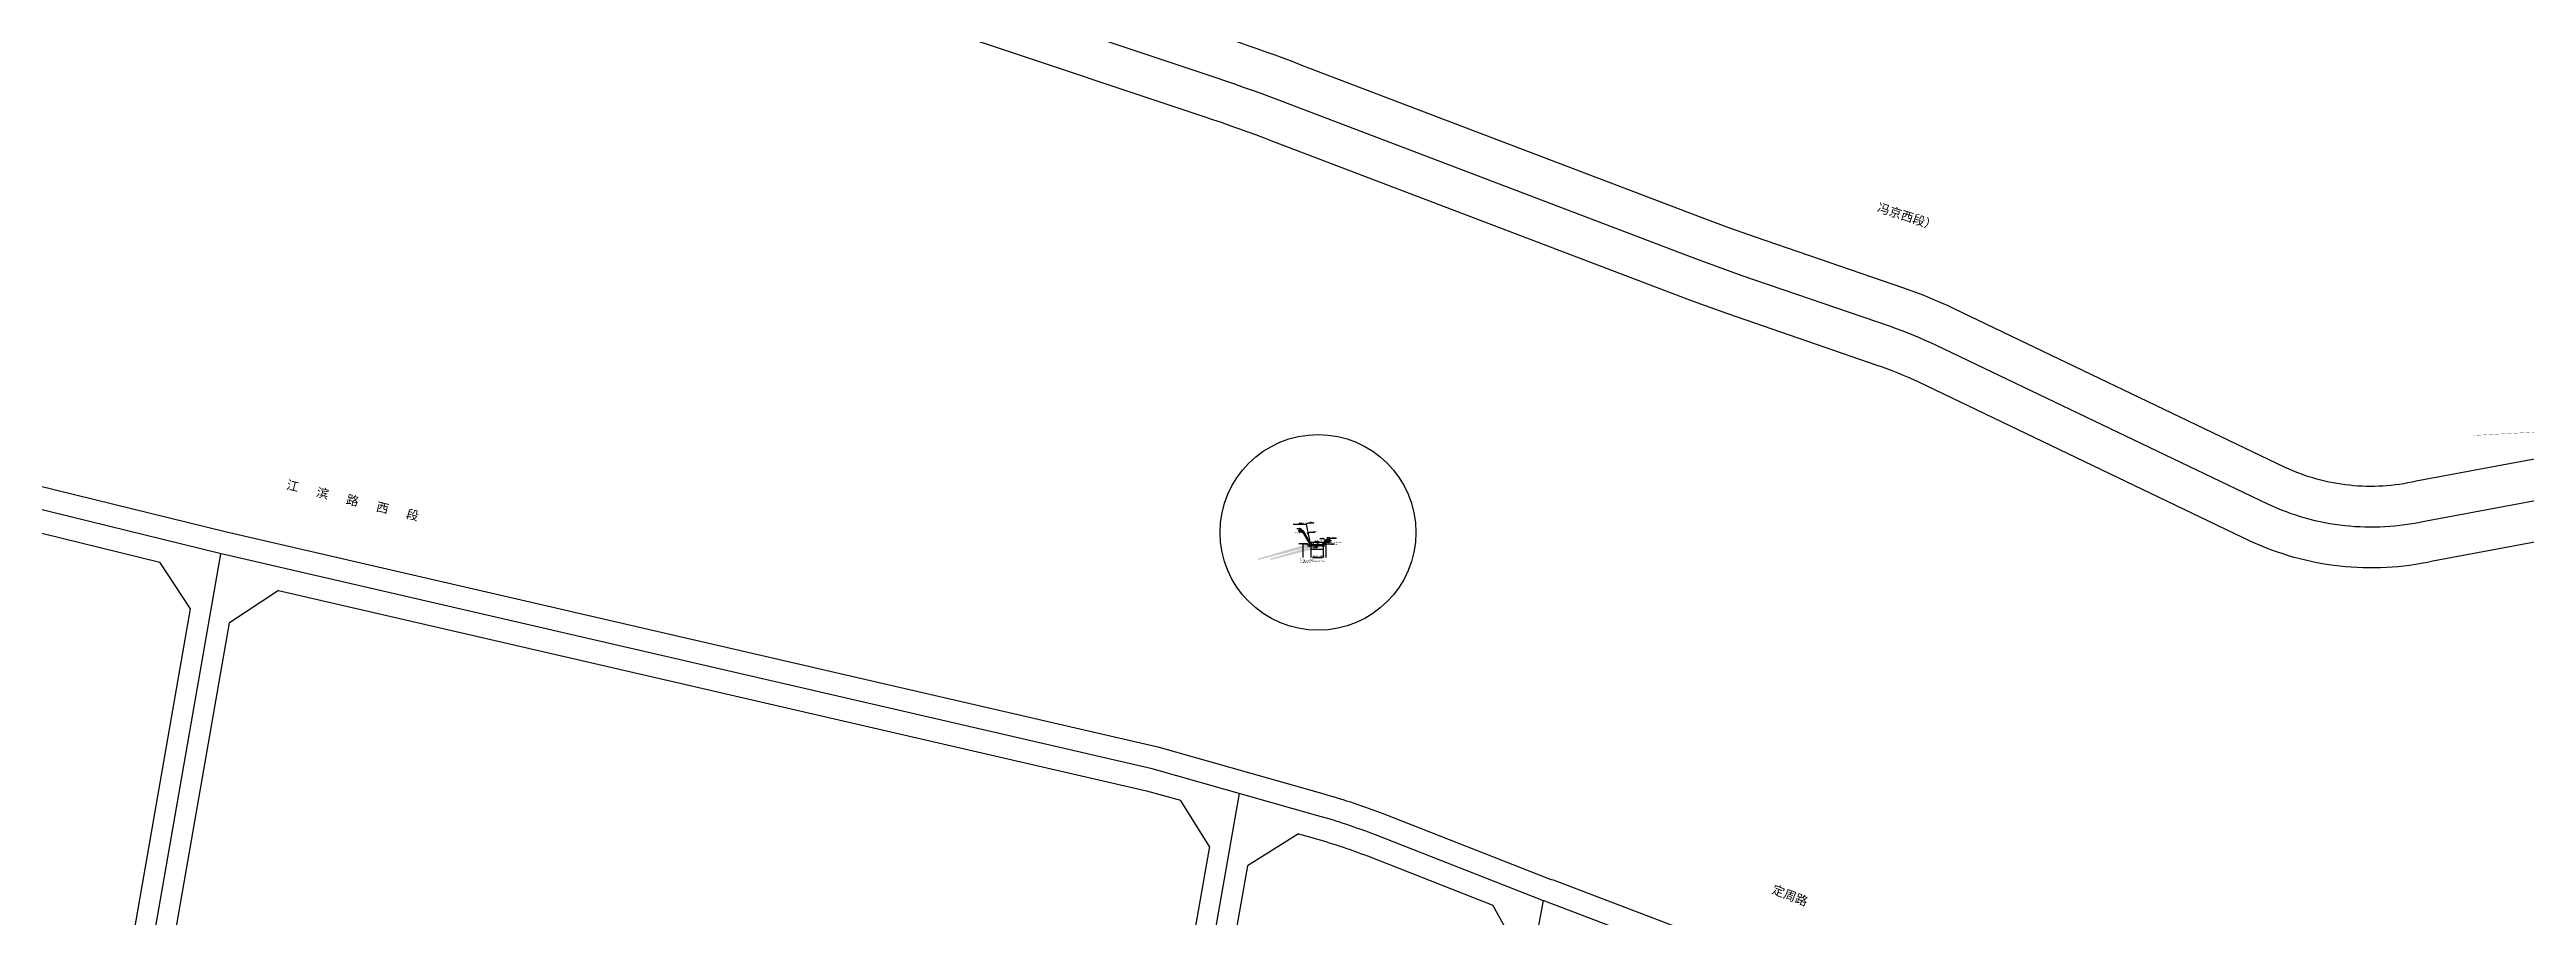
# Model space of a CAD drawing. Extents: x 529262 to 576451, y 2694391 to 2717535.
# Drawn here: x 562546 to 563640, y 2711194 to 2711577 of the extents above; entities that cross this region are included whole.
import ezdxf
from ezdxf import colors
from ezdxf.entities.mleader import LeaderData, LeaderLine
from ezdxf.enums import TextEntityAlignment as Align
from ezdxf.math import Vec2, Vec3
from ezdxf.xclip import XClip

# ---------------------------------------------------------------- set-up
doc = ezdxf.new("R2010")
doc.units = 0
doc.header["$XCLIPFRAME"] = 0
doc.linetypes.add('ACAD_ISO04W100', pattern=[30.5, 24, -3, 0.5, -3])
doc.linetypes.add('CONTINOUS', pattern=[0])
for name, color, linetype in [('-0-管-文', 2, 'CONTINOUS'), ('-0-给-管-线', 1, 'Continuous'), ('A-纵断面井类', 3, 'Continuous'), ('DLSS', 4, 'Continuous'), ('GPSCOMMON', 7, 'Continuous'), ('PP-COM', 7, 'Continuous'), ('RD-中线', 40, 'Continuous'), ('RD-红线', 7, 'Continuous'), ('RD-路名', 7, 'Continuous'), ('W-标注', 2, 'Continuous'), ('W-给排水平纵隐藏图层', 3, 'Continuous'), ('W材料表文字', 41, 'Continuous'), ('ZD地面线', 30, 'Continuous'), ('文字', 7, 'Continuous'), ('桩号', 7, 'Continuous'), ('纵断_设计线', 1, 'Continuous'), ('给-管-生产', 1, 'Continuous'), ('给-管-细线', 7, 'Continuous'), ('给水纵断主管', 7, 'Continuous')]:
    doc.layers.add(name, color=color, linetype=linetype)
doc.layers.add('-0-管-新建-节点', color=7, linetype='Continuous', lineweight=9)
doc.styles.add('SEMDI', font='smsim.shx', dxfattribs={"width": 0.75, "bigfont": 'smfs.shx'})
doc.styles.add('SM', font='romang.shx', dxfattribs={"width": 0.8, "bigfont": 'hztxt.shx'})
doc.styles.add('SMEDI', font='smsim.shx', dxfattribs={"width": 0.75, "height": 3.5, "bigfont": 'smfs.shx'})
doc.styles.add('黑体', font='simhei.ttf')
doc.dimstyles.new('1：1000', dxfattribs={"dimtxt": 2.5, "dimasz": 0.5, "dimexe": 1, "dimexo": 2, "dimgap": 0.5, "dimtad": 1, "dimdec": 0, "dimdsep": 46, "dimtxsty": 'SM', "dimblk": 'ARCHTICK', "dimcen": 0.1, "dimclrd": 256, "dimclre": 256, "dimclrt": 256, "dimaunit": 1, "dimadec": 0, "dimazin": 0, "dimtfac": 0.666667, "dimtdec": 0, "dimtofl": 0, "dimtmove": 2, "dimatfit": 3, "dimldrblk": 'OBLIQUE', "dimfxl": 2, "dimfxlon": 1, "dimtolj": 1, "dimtzin": 0, "dimlwd": -1, "dimlwe": -1, "dimarcsym": 0})

# ---------------------------------------------------------------- blocks, each defined once
blk = doc.blocks.new('A$C19FD0107')
at = {"layer": 'RD-中线', "color": 8, "linetype": 'Continuous', "flags": 128}
for points in [[(-7169.8, 17021.5), (-7403.3, 16978, -0.166572), (-7472.6, 16985.6), (-7618.9, 17055.6, 0.028698), (-7639.2, 17064), (-7704.7, 17086.5, -0.008019), (-7728.8, 17095.3), (-7905.6, 17162.6, 0.0103), (-7936.7, 17173.7), (-8246.3, 17277.3, -0.020432), (-8284.5, 17291.8), (-8672.3, 17457.8, 0.178017), (-8851.5, 17467.2), (-8908.8, 17449.4, -0.125365), (-9059.2, 17441.8, -0.089276), (-9159.7, 17481.5, 0.27148), (-9422.6, 17488), (-9683.8, 17343.4, -0.201718)], [(-7926.9, 16857.8), (-7983.6, 16535, 0.000335), (-7984.3, 16531.1), (-7992.6, 16483.4, -0.001605), (-7996, 16464.4), (-8013.1, 16369.9)]]:
    blk.add_lwpolyline(points, format="xyb", dxfattribs=at)
at = {"layer": 'RD-中线', "color": 8, "linetype": 'Continuous'}
blk.add_lwpolyline([(-7352.1, 16632.6), (-7374.6, 16646.8, 0.049953), (-7410.2, 16664.7, -0.000863), (-7442.3, 16677.1), (-7791.9, 16810.2, -0.001693), (-7793.2, 16810.7), (-7866.7, 16839.5, 0.022456), (-7892.2, 16848), (-7965.3, 16868.7), (-8377.1, 16963.8), (-8634, 17026.8, -0.011003), (-8646.8, 17030.1), (-8912.1, 17105.3, 0.012006), (-8915.8, 17106.3), (-9122.2, 17154.2)], format="xyb", dxfattribs=at)
at = {"layer": 'RD-中线', "color": 8}
blk.add_lwpolyline([(-8443.3, 16582.9), (-8439.4, 16604.6, 0.001572), (-8438.8, 16607.7), (-8376.7, 16963.7)], format="xyb", dxfattribs=at)
at = {"layer": 'RD-中线', "color": 8, "linetype": 'Continuous', "flags": 128}
blk.add_lwpolyline([(-7829.2, 16614.8), (-7792.5, 16810.5)], dxfattribs=at)
at = {"layer": 'RD-红线', "color": 8, "linetype": 'Continuous', "flags": 128}
for points in [[(-7207.5, 17032.8), (-7407, 16995.7, -0.167296), (-7464.9, 17001.8), (-7611.1, 17071.9, 0.028698), (-7633.3, 17081), (-7698.8, 17103.5, -0.008019), (-7722.4, 17112.1), (-7899.2, 17179.4, 0.0103), (-7930.9, 17190.8), (-8240.6, 17294.3, -0.020432), (-8277.4, 17308.3), (-8665.2, 17474.4, 0.178017), (-8856.8, 17484.3), (-8914.1, 17466.6, -0.125365), (-9055.7, 17459.4, -0.089276), (-9150.2, 17496.8, 0.27148), (-9431.3, 17503.7), (-9692.5, 17359.1, -0.201718)], [(-7203.7, 16957.9), (-7231.5, 16991.7), (-7399.7, 16960.4, -0.166011), (-7480.3, 16969.3), (-7626.7, 17039.4, 0.028698), (-7645.1, 17046.9), (-7710.6, 17069.5, -0.008019), (-7735.2, 17078.5), (-7912, 17145.8, 0.0103), (-7942.4, 17156.7), (-8252, 17260.2, -0.020432), (-8291.5, 17275.3), (-8679.3, 17441.3, 0.178017), (-8846.1, 17450), (-8903.5, 17432.2, -0.096592), (-9026.4, 17418.9, -0.096592)]]:
    blk.add_lwpolyline(points, format="xyb", dxfattribs=at)
at = {"layer": 'RD-红线', "color": 8}
for points in [[(-8989.8, 17133.8), (-8913.5, 17116, -0.012006), (-8909.3, 17115), (-8644, 17039.8, 0.01104), (-8631.6, 17036.5), (-8374.8, 16973.5), (-7962.8, 16878.4), (-7889.5, 16857.6, -0.022488), (-7863, 16848.8), (-7789.5, 16820, 0.001675), (-7788.3, 16819.6), (-7438.8, 16686.4, 0.000863), (-7406.6, 16674, -0.049953), (-7369.2, 16655.3), (-7343, 16638.7)], [(-7900.7, 16840), (-7894.9, 16838.4, -0.022423), (-7870.3, 16830.2), (-7814.9, 16808.5)]]:
    blk.add_lwpolyline(points, format="xyb", dxfattribs=at)
for points in [[(-8611.7, 17011), (-8403.6, 16960)], [(-8351.2, 16947.5), (-7967.8, 16859), (-7952.9, 16854.8)]]:
    blk.add_lwpolyline(points, dxfattribs=at)
at = {"layer": 'RD-红线', "color": 8, "linetype": 'Continuous'}
for points in [[(-8390.1, 16939.4), (-8403.6, 16960, 0.394429)], [(-8351.2, 16947.5), (-8372.9, 16933.1, 0.430193)], [(-7940.1, 16834.4), (-7952.9, 16854.8, 0.384695)], [(-7900.7, 16840), (-7923.3, 16825.8, 0.444361)], [(-7803.8, 16788.4), (-7814.9, 16808.5, 0.360106)]]:
    blk.add_lwpolyline(points, format="xyb", dxfattribs=at)
at = {"layer": 'RD-红线', "color": 8, "linetype": 'Continuous', "flags": 128}
for points in [[(-8442.6, 16638.7), (-8390.1, 16939.4)], [(-8424.8, 16635.5), (-8372.9, 16933.1)], [(-7940.1, 16834.4), (-7991.1, 16544.4)], [(-7923.3, 16825.8), (-7952.2, 16661.9), (-7952.7, 16658.9), (-7953.6, 16654)]]:
    blk.add_lwpolyline(points, dxfattribs=at)
blk = doc.blocks.new('0100050600')
at = {"layer": '给-管-生产'}
for p, q in [((-270, -63), (-391, 148)), ((118, 325), (68, 413)), ((223, 265), (118, 325)), ((324, 265), (223, 265)), ((81, -265), (-270, -63)), ((324, -265), (81, -265))]:
    blk.add_line(p, q, dxfattribs=at)
at = {"layer": '给-管-细线'}
for p, q in [((68, 413), (-391, 148)), ((118, 325), (-270, -63)), ((223, 265), (81, -265)), ((324, 265), (324, -265))]:
    blk.add_line(p, q, dxfattribs=at)
blk = doc.blocks.new('0800050001662')
at = {"layer": '给-管-生产'}
for p, q in [((0, 265), (1662, 265)), ((0, -265), (1662, -265))]:
    blk.add_line(p, q, dxfattribs=at)
at = {"layer": '给-管-细线'}
for p, q in [((0, 265), (0, -265)), ((1662, 265), (1662, -265))]:
    blk.add_line(p, q, dxfattribs=at)
blk = doc.blocks.new('0800050004852')
at = {"layer": '给-管-生产'}
for p, q in [((0, 265), (4852, 265)), ((0, -265), (4852, -265))]:
    blk.add_line(p, q, dxfattribs=at)
at = {"layer": '给-管-细线'}
for p, q in [((0, 265), (0, -265)), ((4852, 265), (4852, -265))]:
    blk.add_line(p, q, dxfattribs=at)
blk = doc.blocks.new('0801050001367')
at = {"layer": '给-管-生产'}
for p, q in [((0, 265), (1367, 265)), ((0, -265), (1367, -265))]:
    blk.add_line(p, q, dxfattribs=at)
at = {"layer": '给-管-细线'}
blk.add_line((0, 265), (0, -265), dxfattribs=at)
blk.add_ellipse((1367, 132.5), major_axis=(0, -132.5), ratio=0.333333333, dxfattribs=at)
blk.add_ellipse((1367, -132.5), major_axis=(0, 132.5), ratio=0.333333333, start_param=3.141592654, end_param=6.283185307, dxfattribs=at)
blk = doc.blocks.new('0800050000717')
at = {"layer": '给-管-生产'}
for p, q in [((0, 265), (717, 265)), ((0, -265), (717, -265))]:
    blk.add_line(p, q, dxfattribs=at)
at = {"layer": '给-管-细线'}
for p, q in [((0, 265), (0, -265)), ((717, 265), (717, -265))]:
    blk.add_line(p, q, dxfattribs=at)
blk = doc.blocks.new('_None')
blk = doc.blocks.new('_ArchTick')
at = {"color": 0, "linetype": 'ByBlock', "const_width": 0.4}
blk.add_lwpolyline([(-0.5, -0.5), (0.5, 0.5)], dxfattribs=at)
blk = doc.blocks.new('*D125')
at = {"layer": 'W-给排水平纵隐藏图层', "transparency": 16777216}
for p, q in [((563103.3, 2711359.4), (563103.9, 2711359.4)), ((563103.3, 2711358.4), (563103.9, 2711358.4)), ((563103.8, 2711359.4), (563103.8, 2711358.4))]:
    blk.add_line(p, q, dxfattribs=at)
at = {"layer": 'W-给排水平纵隐藏图层', "transparency": 16777216, "xscale": 0.1, "yscale": 0.1, "zscale": 0.1}
for p, rotation in [((563103.8, 2711359.4), 90), ((563103.8, 2711358.4), 270)]:
    blk.add_blockref('_ArchTick', p, dxfattribs=dict(at, rotation=rotation))
at = {"layer": 'W-给排水平纵隐藏图层', "transparency": 16777216, "insert": (563103.4, 2711358.9), "char_height": 0.35, "attachment_point": 5, "rotation": 90, "style": 'SEMDI'}
blk.add_mtext('\\A1;＞1.0m', dxfattribs=at)
blk = doc.blocks.new('_OBLIQUE')
at = {"color": 0, "linetype": 'ByBlock'}
blk.add_line((-0.5, -0.5), (0.5, 0.5), dxfattribs=at)
blk = doc.blocks.new('*D126')
at = {"layer": 'W-给排水平纵隐藏图层', "transparency": 16777216}
for p, q in [((563102.7, 2711356.7), (563102.7, 2711356.1)), ((563108.2, 2711356.2), (563102.7, 2711356.2)), ((563108.2, 2711356.7), (563108.2, 2711356.1))]:
    blk.add_line(p, q, dxfattribs=at)
at = {"layer": 'W-给排水平纵隐藏图层', "transparency": 16777216, "xscale": 0.1, "yscale": 0.1, "zscale": 0.1, "rotation": 180}
blk.add_blockref('_ArchTick', (563102.7, 2711356.2), dxfattribs=at)
at = {"layer": 'W-给排水平纵隐藏图层', "transparency": 16777216, "xscale": 0.1, "yscale": 0.1, "zscale": 0.1}
blk.add_blockref('_ArchTick', (563108.2, 2711356.2), dxfattribs=at)
at = {"layer": 'W-给排水平纵隐藏图层', "transparency": 16777216, "insert": (563105.1, 2711356.6), "char_height": 0.35, "attachment_point": 5, "style": 'SEMDI'}
blk.add_mtext('\\A1;5.5m', dxfattribs=at)
blk = doc.blocks.new('sdmfef')
at = {"layer": '-0-给-管-线'}
h = blk.add_hatch(dxfattribs=at)
h.set_pattern_fill('AR-CONC', color=8, scale=0.010852, angle=209.3817)
h.set_pattern_definition([(259.381694, (-5819.5028, -2866.4741), (-1.80755654, -0.81924785), [0.206723, -2.2739531]), (204.381694, (-5819.5028, -2866.474), (1.3504538, -1.61895046), [0.1653784, -1.8191688]), (309.83314, (-5819.6534, -2866.5424), (-0.4571028, -2.43819824), [0.1756875, -1.93256437]), (255.565894, (-5819.2323, -2866.9544), (-2.7870965, -1.0457016), [0.3100845, -3.4109296]), (306.01725, (-5819.4646, -2867.0416), (-0.9275238, -3.6035602), [0.2635314, -2.8988492]), (200.565845, (-5819.2323, -2866.9544), (-0.9275238, -3.6035602), [0.2480673, -2.7287408]), (230.381694, (-5819.5401, -2866.9696), (-1.9780975, 0.15979005), [0.206723, -2.2739531]), (175.381694, (-5819.5401, -2866.9696), (0.39624427, -2.0706768), [0.1653784, -1.8191625]), (280.83314, (-5819.705, -2866.9563), (-1.5818532, -1.91088677), [0.1756875, -1.93256104]), (246.881694, (-5819.5028, -2866.4741), (0.420971925, -0.81597666), [0, -1.79711202, 0, -1.84672555, 0, -1.82605325]), (216.881694, (-5819.5028, -2866.4741), (-0.09846263, -1.30303677), [0, -1.0529092, 0, -1.75576742, 0, -0.69596746]), (176.881694, (-5818.9672, -2866.1725), (-1.31261327, -0.6677243), [0, -0.6890767, 0, -2.1499193, 0, -2.85277752]), (166.881694, (-5818.727, -2866.0373), (-1.26530253, -1.02907726), [0, -0.8957997, 0, -1.42776692, 0, -2.0258855])])
edge = h.paths.add_edge_path()
edge.add_line((-575, -151), (-575, -136))
edge.add_line((0, 33), (19, 33))
edge.add_line((0, 0), (0, 33))
edge.add_line((0, 0), (19, 0))
at = {"layer": '-0-管-新建-节点'}
for p, q in [((0, 33), (19, 33)), ((0, 33), (0, 0)), ((19, 0), (0, 0)), ((19, 0), (19, 33))]:
    blk.add_line(p, q, dxfattribs=at)
blk = doc.blocks.new('0800050006528')
at = {"layer": '给-管-生产'}
for p, q in [((0, 265), (6528, 265)), ((0, -265), (6528, -265))]:
    blk.add_line(p, q, dxfattribs=at)
at = {"layer": '给-管-细线'}
for p, q in [((0, 265), (0, -265)), ((6528, 265), (6528, -265))]:
    blk.add_line(p, q, dxfattribs=at)

msp = doc.modelspace()

# ---------------------------------------------------------------- linework, layer by layer
at = {"layer": 'A-纵断面井类', "ltscale": 10}
for p, q in [((563109.913, 2711361.401), (563110.922, 2711361.401)), ((563109.913, 2711361.401), (563109.915, 2711359.571)), ((563110.924, 2711359.571), (563109.915, 2711359.571)), ((563110.013, 2711361.301), (563110.822, 2711361.301)), ((563110.013, 2711361.301), (563110.015, 2711359.671)), ((563110.824, 2711359.671), (563110.015, 2711359.671)), ((563110.822, 2711361.301), (563110.824, 2711359.671)), ((563110.922, 2711359.571), (563110.92, 2711361.396)), ((563110.922, 2711359.574), (563110.921, 2711361.399)), ((563110.922, 2711361.401), (563110.924, 2711359.571))]:
    msp.add_line(p, q, dxfattribs=at)
at = {"layer": 'DLSS', "linetype": 'Continuous', "const_width": 0.1, "flags": 128}
msp.add_lwpolyline([(563876.028, 2711521.486), (563839.516, 2711453.193), (563836.721, 2711447.607), (563836.417, 2711447.185), (563830.588, 2711440.046), (563821.426, 2711430.509), (563818.307, 2711427.91), (563813.569, 2711425.062), (563806.966, 2711422.185), (563794.742, 2711418.994), (563778.152, 2711415.331), (563616.401, 2711406.543)], dxfattribs=at)
at = {"layer": 'GPSCOMMON'}
for centre, radius in [((563105.897, 2711363.714), 43.233), ((563110.419, 2711360.163), 0.265)]:
    msp.add_circle(centre, radius, dxfattribs=at)
at = {"layer": 'W-标注'}
for points in [[(563098.958, 2711364.493), (563098.282, 2711365.263), (563096.583, 2711365.263)], [(563097.47, 2711367.682), (563099.288, 2711367.682)], [(563097.47, 2711367.682), (563097.764, 2711367.387), (563098.059, 2711367.682)], [(563100.5, 2711367.372), (563101.691, 2711367.949), (563104.057, 2711367.949)], [(563099.208, 2711363.817), (563097.389, 2711363.817)], [(563102.33, 2711358.04), (563101.139, 2711358.617), (563097.481, 2711358.617)], [(563099.208, 2711363.817), (563098.913, 2711364.112), (563098.618, 2711363.817)], [(563101.037, 2711363.226), (563102.228, 2711363.803), (563104.594, 2711363.803)], [(563103.099, 2711357.603), (563101.28, 2711357.603)], [(563103.099, 2711357.603), (563102.804, 2711357.898), (563102.509, 2711357.603)], [(563106.034, 2711358.112), (563105.523, 2711357.042), (563103.824, 2711357.042)], [(563104.469, 2711359.723), (563106.288, 2711359.723)], [(563104.469, 2711359.723), (563104.764, 2711359.428), (563105.059, 2711359.723)], [(563109.208, 2711360.309), (563108.392, 2711360.912), (563106.693, 2711360.912)], [(563108.277, 2711358.04), (563109.468, 2711358.617), (563113.126, 2711358.617)], [(563109.407, 2711359.603), (563109.702, 2711359.898), (563109.997, 2711359.603)], [(563109.407, 2711359.603), (563111.226, 2711359.603)]]:
    msp.add_lwpolyline(points, dxfattribs=at)
at = {"layer": 'ZD地面线', "color": 5, "linetype": 'Continuous'}
for p, q in [((563102.322, 2711359.388), (563107.001, 2711359.428)), ((563107.001, 2711359.428), (563111.449, 2711359.428))]:
    msp.add_line(p, q, dxfattribs=at)
for points in [[(563105.281, 2711359.26), (563106.172, 2711359.26)], [(563105.498, 2711359.059), (563105.958, 2711359.059)]]:
    msp.add_lwpolyline(points, dxfattribs=at)
at = {"layer": '桩号', "color": 1}
msp.add_line((563107.826, 2711352.609), (563103.474, 2711352.609), dxfattribs=at)
at = {"layer": '桩号'}
msp.add_line((563107.826, 2711352.499), (563103.474, 2711352.499), dxfattribs=at)
at = {"layer": '纵断_设计线'}
for p, q in [((563094.96, 2711367.371), (563100.592, 2711367.385)), ((563100.592, 2711367.385), (563102.322, 2711359.388)), ((563109.976, 2711361.401), (563110.376, 2711361.402))]:
    msp.add_line(p, q, dxfattribs=at)
at = {"layer": '给水纵断主管', "color": 8, "linetype": 'ACAD_ISO04W100', "ltscale": 0.7}
for p, q in [((563099.136, 2711364.377), (563097.297, 2711364.377)), ((563099.136, 2711364.377), (563099.029, 2711364.377)), ((563099.136, 2711364.377), (563102.723, 2711358.163)), ((563099.136, 2711359), (563099.136, 2711352.584)), ((563102.723, 2711359.001), (563102.723, 2711352.585)), ((563102.723, 2711358.163), (563108.223, 2711358.163)), ((563108.223, 2711358.163), (563109.378, 2711360.163)), ((563108.223, 2711359), (563108.223, 2711352.584)), ((563109.378, 2711360.163), (563111.8, 2711360.163)), ((563109.378, 2711359), (563109.378, 2711352.584))]:
    msp.add_line(p, q, dxfattribs=at)

# ---------------------------------------------------------------- block references
at = {"layer": '-0-管-文', "xscale": 0.0400000000372529, "yscale": 0.0400000000372529, "zscale": 0.0400000000372529}
for p in [(563102.325, 2711357.55), (563107.825, 2711357.55)]:
    msp.add_blockref('sdmfef', p, dxfattribs=at)
for name, p, xscale, yscale, zscale, rotation in [('0801050001367', (563098.812, 2711364.377), 0.0009999999999998899, 0.0009999999999998899, 0.0009999999999998899, 179.9999999804841), ('0100050600', (563099.136, 2711364.377), 0.0009999999310821295, 0.0009999999310821295, 0.0009999999310821295, 180), ('0800050006528', (563099.298, 2711364.097), 0.001, 0.001, 0.001, 300.0000000055605), ('0800050001662', (563108.385, 2711358.444), 0.000999999999999989, 0.000999999999999989, 0.000999999999999989, 59.99999999519953), ('0100050600', (563109.378, 2711360.163), -0.0009999999310821295, 0.001000000163912773, 0.001, 180)]:
    msp.add_blockref(name, p, dxfattribs=dict(xscale=xscale, yscale=yscale, zscale=zscale, rotation=rotation))
at = {"zscale": 0.001}
for name, p, xscale, yscale in [('0100050600', (563102.723, 2711358.163), 0.001, 0.001), ('0800050004852', (563103.047, 2711358.163), 0.001, 0.001), ('0100050600', (563108.223, 2711358.163), -0.0009999999310821295, 0.001000000163912773), ('0800050000717', (563109.702, 2711360.163), 0.001, 0.001)]:
    msp.add_blockref(name, p, dxfattribs=dict(at, xscale=xscale, yscale=yscale))
at = {"layer": 'PP-COM'}
ref = msp.add_blockref('A$C19FD0107', (570997.993, 2694390.603), dxfattribs=at)
XClip(ref).set_block_clipping_path([(-9366.4383134884, 14428.6043910822), (-3328.4480743363, 17452.7484863754)])

# ---------------------------------------------------------------- texts
at = {"layer": 'RD-路名', "color": 7, "linetype": 'Continuous', "style": '黑体'}
msp.add_text('冯京西段）', height=4, rotation=341.922559, dxfattribs=at).set_placement((563366.179, 2711503.343), align=Align.MIDDLE)
at = {"layer": 'RD-路名', "color": 7, "style": '黑体'}
for s, rotation, p in [('江   滨   路   西   段', 346.360828, (562679.502, 2711377.926)), ('定周路', 338.922874, (563314.395, 2711203.46))]:
    msp.add_text(s, height=4, rotation=rotation, dxfattribs=at).set_placement(p, align=Align.MIDDLE)
at = {"layer": 'W-标注', "style": 'SMEDI', "width": 0.75}
for s, p in [('60°弯头', (563096.872, 2711365.337)), ('地面标高 136.882(136.900)', (563097.326, 2711367.842)), ('拆除恢复桥梁栏杆', (563101.98, 2711368.023)), ('管底标高133.816（133.867）', (563095.689, 2711363.308)), ('设支墩，详见10S505，页90', (563097.77, 2711358.206)), ('60°弯头', (563097.77, 2711358.692)), ('管底标高 127.400', (563100.97, 2711357.094)), ('拆除恢复桥梁块石', (563102.517, 2711363.878)), ('殆满包基础', (563104.113, 2711357.116)), ('河床底标高 129.000（以实测为准）', (563104.326, 2711359.883)), ('60°弯头', (563106.982, 2711360.987)), ('管底标高 129.400（以接入现状管道标高为准）', (563109.237, 2711359.094)), ('设支墩，详见10S505，页90', (563109.757, 2711358.206)), ('60°弯头', (563109.757, 2711358.692)), ('钢管弯头根据现场情况加工定制。', (563097.9, 2711350.252)), ('说明：', (563097.9, 2711351.783)), ('2、由于缺乏现状管道资料及定位，具体接入标高及位置以现场实际为准，', (563097.9, 2711350.752)), ('1、括号内数值为W02污水支管线路数值。', (563097.9, 2711351.252))]:
    msp.add_text(s, height=0.35, dxfattribs=at).set_placement(p)
at = {"layer": 'W材料表文字', "style": 'SMEDI', "width": 0.75}
msp.add_text('DN500钢管', height=0.35, rotation=359.86162, dxfattribs=at).set_placement((563104.823, 2711358.479))
at = {"layer": '文字', "style": 'SMEDI', "width": 0.75}
msp.add_text('倒虹节点剖面详图 ', height=0.7, dxfattribs=at).set_placement((563103.423, 2711352.699))

# ---------------------------------------------------------------- dimensions: what is measured, and where the dimension line sits
at = {"layer": 'W-给排水平纵隐藏图层'}
dim = msp.add_linear_dim(base=(563102.723, 2711356.211), p1=(563108.223, 2711356.925), p2=(563102.723, 2711356.925), angle=180, dimstyle='1：1000', override={"dimscale": 0.1, "dimtxt": 3.5, "dimasz": 1, "dimdec": 1, "dimlfac": 1, "dimzin": 0, "dimpost": 'm', "dimtxsty": 'SEMDI', "dimfxl": 5, "dimarcsym": 1}, dxfattribs=at)
dim.commit()
dim.dimension.update_dxf_attribs({"geometry": '*D126', "text_midpoint": (563105.091, 2711356.643), "dimtype": 161})
dim = msp.add_linear_dim(base=(563103.82, 2711358.428), p1=(563103.106, 2711359.428), p2=(563103.106, 2711358.428), angle=270, text='＞<>', dimstyle='1：1000', override={"dimscale": 0.1, "dimtxt": 3.5, "dimasz": 1, "dimdec": 1, "dimlfac": 1, "dimzin": 0, "dimpost": 'm', "dimtxsty": 'SEMDI', "dimfxl": 5, "dimarcsym": 1}, dxfattribs=at)
dim.commit()
dim.dimension.update_dxf_attribs({"geometry": '*D125', "text_midpoint": (563103.389, 2711358.932), "dimtype": 161})

# ---------------------------------------------------------------- leaders
at = {"layer": '-0-管-文'}
ml = msp.add_multileader_mtext('Standard', dxfattribs=at)
ml.set_content('污水检查井井', color=256, style='SMEDI')
ml.set_leader_properties()
ml.set_arrow_properties(name='NONE')
ml.build(insert=Vec2(0, 0))
ml.multileader.update_dxf_attribs({"text_left_attachment_type": 5, "text_right_attachment_type": 5, "arrow_head_size": 0.4})
ctx = ml.context
ctx.base_point, ctx.char_height, ctx.arrow_head_size, ctx.landing_gap_size, ctx.plane_origin = Vec3(563111.717, 2711361.236), 0.35, 0.4, 0.2, Vec3(563108.052, 2711360.435)
ctx.left_attachment, ctx.right_attachment = 5, 5
notes = []
notes.append((ctx, [(0, (1, 1, 0), (563111.601, 2711361.236), (1, 0), 0.116, [(0, [(563110.826, 2711360.614)], 0, [])])]))
ctx.mtext.insert, ctx.mtext.flow_direction = Vec3(563111.917, 2711361.656), 5
for ctx, leaders in notes:
    for number, flags, end, landing, length, lines in leaders:
        leader = LeaderData()
        leader.index, (leader.has_last_leader_line, leader.has_dogleg_vector, leader.attachment_direction) = number, flags
        leader.last_leader_point, leader.dogleg_vector, leader.dogleg_length = Vec3(end), Vec3(landing), length
        for number, points, colour, breaks in lines:
            line = LeaderLine()
            line.index, line.vertices, line.color, line.breaks = number, Vec3.list(points), colors.encode_raw_color(colour), breaks
            leader.lines.append(line)
        ctx.leaders.append(leader)

doc.saveas('drawing.dxf')
